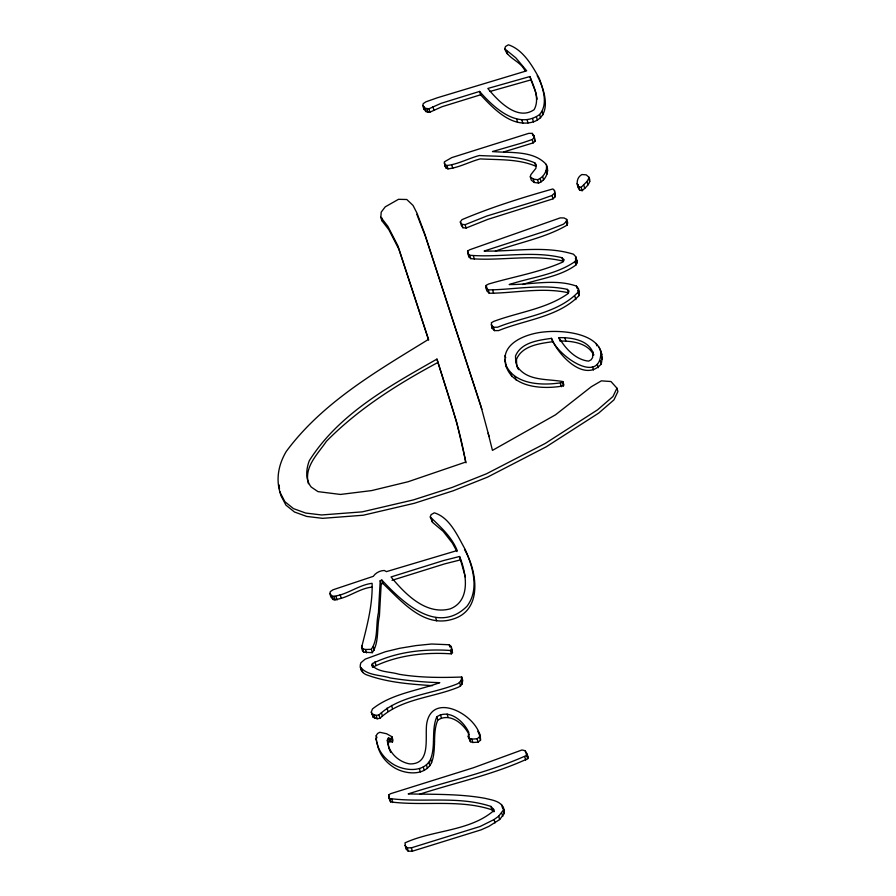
<?xml version="1.0" encoding="UTF-8"?>
<svg xmlns="http://www.w3.org/2000/svg" width="896" height="896" viewBox="0 0 896 896"><rect width="100%" height="100%" fill="white"/><g stroke="black" fill="none" stroke-linecap="round" stroke-linejoin="round"><path stroke-width="1.34" d="M388.674 797.507L389.626 798.538C422.957 802.872 458.483 795.626 490.93 806.422L493.618 809.334L493.494 810.88C469.28 831.51 432.925 829.92 405.014 842.867L405.821 848.792L408.229 851.2L412.362 851.189L481.096 829.853L488.858 826.392L499.666 819.549L504.302 813.467L503.35 807.397C499.934 800.722 491.355 799.96 484.848 798.28C459.558 793.744 433.787 794.472 408.206 793.912C447.63 781.155 488.97 772.509 526.736 755.328L527.218 754.23L525.168 750.68L521.942 749.986L473.435 767.749L390.398 793.755L388.674 795.066L388.674 797.507L390.6 801.909C423.931 806.243 459.458 798.997 491.904 809.794L493.696 811.731M504.302 813.467L503.35 807.397M392.482 742.011L392.93 740.096L391.955 736.736L386.546 733.723L379.77 732.29L377.586 733.477L376.275 735.515L376.029 738.842L377.082 743.859A59.696 43.725 -16.1 0 0 393.826 764.613C404.869 771.086 424.189 772.789 430.595 759.214C435.893 745.651 431.11 729.949 436.822 716.755C449.333 708.646 463.68 721.168 468.81 732.469L468.216 736.635L470.411 741.72L472.83 742.493L478.083 742.157L480.536 740.186C480.962 717.114 432.578 689.483 426.742 723.464C424.659 736.971 431.491 764.299 409.92 763.918C398.462 762.138 387.968 752.024 387.33 740.219L388.315 738.08L391.507 738.64L392.482 742.011L389.29 741.451L388.315 738.08M377.003 742.213L378.056 747.219A59.696 43.725 -16.1 0 0 394.8 767.984C405.843 774.458 425.163 776.16 431.57 762.586C436.867 749.022 432.085 733.32 437.786 720.126C449.77 712.275 463.949 723.755 469.078 734.72M555.296 196.661L554.467 190.478L552.899 188.944C522.245 197.579 491.389 207.211 462.011 219.643L460.298 221.928L461.272 225.299L462.885 227.718L466.11 228.032L487.805 219.374L553.056 198.834L555.296 196.661L554.467 190.478M380.218 580.686L378.437 612.674C375.648 624.546 378.403 638.938 371.347 649.309L365.546 649.51L362.768 648.805L361.558 647.573C366.789 626.741 372.781 605.338 372.109 583.33C358.366 584.819 345.442 596.075 332.181 596.243L329.874 593.51L330.355 591.562L333.021 589.792L373.296 576.33C375.659 572.79 380.106 570.55 384.306 570.483L386.456 571.626L457.195 550.525C451.718 536.771 440.451 526.882 430.27 516.958L431.11 514.64L434.314 512.826C449.982 517.53 457.811 536.379 465.315 549.651C472.786 567.045 479.674 589.546 466.973 606.278C437.528 635.488 402.55 602.37 381.853 580.059L380.218 580.686L381.192 584.046L379.411 616.045C376.622 627.917 379.378 642.309 372.322 652.68L363.742 652.176L362.522 650.944L361.558 647.573M503.742 151.939L533.221 142.878L534.979 141.355L534.139 135.923L532.235 133.381L528.741 133.358L451.763 157.606L444.382 161.84L445.144 166.421L446.163 168.123L447.966 168.862C459.189 167.586 469.403 161.784 480.278 158.894C498.747 159.947 518.414 158.794 535.718 166.197L534.755 162.826C517.44 155.422 497.773 156.576 479.304 155.523C468.429 158.413 458.214 164.214 446.992 165.491L445.189 164.752L444.17 163.05M534.979 141.355L534.139 135.923M517.888 367.405C528.114 381.315 547.781 378.717 562.901 381.595L563.875 384.966L563.382 385.885C543.536 389.514 511.302 388.259 505.534 364.09C500.494 342.328 528.035 333.256 544.712 331.89C564.872 329.806 608.07 333.906 601.25 364C584.36 383.298 557.726 354.57 551.51 338.341C538.462 340.267 521.237 342.205 515.491 356.014L515.794 362.6L518.538 369.656M428.624 340.11L398.866 249.166L388.819 229.667L381.808 220.618L380.834 217.246L381.203 212.15L385.213 206.864L398.485 199.315L406.784 199.494L413.045 205.442L416.987 213.158L424.491 233.15L480.861 405.955L489.082 436.531M381.808 220.618L381.987 218.064M561.971 257.712L564.144 259.762L563.17 261.867C539.47 272.496 513.33 276.685 488.488 284.066L486.158 285.41L485.856 287.493L488.264 289.89L492.587 289.822C517.328 289.05 542.875 284.032 567.347 289.374L569.005 291.01L568.344 293.384C546.605 308.93 518.325 312.166 493.707 321.418L491.378 322.75L492.05 328.205L494.469 330.613L498.602 330.59C524.966 319.771 558.354 317.117 578.995 295.624L578.021 292.253L578.39 288.579L576.453 286.115C555.083 278.533 531.328 284.816 509.208 284.558C531.104 277.29 555.666 274.926 574.974 261.598L576.15 259.403L576.106 257.174L573.496 254.218C544.813 245.28 513.654 251.731 484.12 251.048L547.534 230.44L563.472 224.19L566.227 221.693L566.72 219.408L564.077 217.952L560.224 217.885L469.627 249.782L467.589 251.115L467.858 253.4L468.821 256.771L470.781 258.642C501.222 261.15 532.874 253.814 562.946 261.083L561.971 257.712C531.899 250.443 500.248 257.779 469.806 255.27L467.858 253.4M578.995 295.624L579.365 291.95L578.39 288.579M492.05 328.205L492.352 326.122M577.091 183.624L578.771 186.794L581.19 187.309L586.958 181.496L588.784 178.382L588.941 177.229L586.23 174.843L581.907 174.541C576.117 177.621 575.926 185.394 579.734 190.165L582.165 190.68C585.715 187.32 592.088 182.806 588.941 177.229M445.144 166.421L445.357 165.211M534.755 162.826L536.267 164.718L535.898 168.302L530.88 174.63L530.298 176.792L533.288 179.099L537.6 179.704C543.446 177.52 547.758 170.688 546.28 164.472C533.288 150.125 510.138 153.16 492.475 151.558L522.066 142.979L532.258 139.507L534.005 137.984M530.298 176.792L531.272 180.163L534.262 182.47L538.574 183.064C545.742 180.454 549.718 171.45 546.28 164.472M360.349 666.982C367.024 675.763 380.61 674.778 390.23 677.947C406.638 680.534 423.181 682.214 439.779 682.662C417.211 690.894 391.664 693.65 372.467 708.96L371.28 712.141L372.266 713.955L376.208 715.4L378.952 714.93C400.21 695.083 432.163 694.411 458.013 683.581L461.026 680.792L461.754 677.029C441.067 677.757 419.653 677.746 398.91 674.251C390.242 671.507 378.246 672.582 371.907 665.112L372.445 663.533C396.29 651.795 423.998 648.693 450.386 650.474L451.528 649.219L451.248 646.531L449.221 644.75L431.603 644.011L416.069 645.579L399.65 648.29L385.37 651.75L365.131 659.165L360.886 662.782C358.994 667.05 361.458 672.638 365.702 674.498C386.982 682.506 410.021 684.174 432.522 685.664M371.28 712.141L373.229 717.326L377.182 718.771L379.926 718.301C401.184 698.454 433.138 697.782 458.976 686.952L462 684.163L462.728 680.4L461.754 677.029M495.376 251.171C519.165 242.469 545.429 237.877 567.202 225.064L567.694 222.779L566.72 219.408M391.507 738.64L391.955 736.736M422.778 105.549L423.27 103.589L425.925 101.819L437.45 97.742L526.68 70.829L515.838 57.859L504.728 48.821L505.478 46.536L508.402 44.8C523.006 49.605 532.168 65.509 539.28 78.4C543.256 89.533 548.195 104.362 539.627 114.509C517.877 130.099 493.506 107.486 479.606 91.426L441.101 103.331L428.96 108.774L425.085 108.27L422.778 105.549L423.752 108.92L426.059 111.642L429.934 112.146L442.075 106.702L480.581 94.797C493.965 109.088 511.829 128.195 533.467 121.867C552.798 115.17 544.41 88.962 537.208 75.645M423.752 108.92L424.245 106.96M551.51 338.341C556.674 355.074 601.373 386.736 600.869 351.221M419.866 794.147C455.773 782.555 493.416 774.558 527.71 758.699L528.181 757.602L527.218 754.23M390.678 752.382L388.763 747.958L388.293 743.59L389.29 741.451M488.118 433.16L492.453 450.374L555.43 414.87L591.304 386.736L601.362 380.856L610.971 381.528L616.941 388.17L612.976 396.514L597.666 409.763L545.25 443.442L486.494 473.782L452.122 487.446L413.381 499.912L362.208 511.862L321.574 514.965L305.715 513.05L293.496 508.637L284.928 501.715L279.989 492.296A81.771 59.898 -16.1 0 1 286.261 451.45C322.594 402.282 377.283 370.966 428.512 339.371L397.891 245.795L387.845 226.296L380.834 217.246M404.846 845.421L407.266 847.829L411.398 847.818L480.122 826.482L494.077 819.549L498.691 816.178L503.328 810.107M505.534 364.09C513.968 385.28 543.334 385.806 562.408 382.514L562.901 381.595M522.648 284.502C540.456 278.566 560.515 276.371 575.949 264.97L577.125 262.774L576.106 257.174M491.075 324.834L493.494 327.242L497.627 327.219C523.992 316.4 557.379 313.746 578.021 292.253M372.445 663.533L373.419 666.904C397.264 655.166 424.973 652.064 451.36 653.845L452.502 652.59L451.248 646.531M460.298 221.928L461.91 224.347L465.136 224.661L486.83 216.014L538.731 200.211L552.082 195.462L554.322 193.29M468.216 736.635L469.437 738.349L471.856 739.122L477.109 738.786L479.562 736.814L479.483 733.074M436.946 359.094C389.906 385.907 338.99 413.616 309.299 460.701C306.062 469.258 305.155 479.506 311.214 487.054L317.968 491.624L340.491 494.446L371.65 490.582L408.083 481.746L465.595 462.101C459.693 426.843 447.429 393.154 436.946 359.094L456.882 422.968L466.054 462.818M437.92 362.466C397.667 384.115 358.613 408.621 326.368 441.358C317.822 454.048 303.8 466.872 308.437 483.75M329.874 593.51L330.837 596.882L333.155 599.614C346.002 599.614 358.445 588.493 371.762 587.138M381.192 584.046L382.827 583.43C401.722 601.317 423.875 628.466 453.13 619.046C483.213 609.818 476.997 570.763 464.509 549.584M392.011 580.328L444.539 563.909L460.51 559.866L465.382 577.08M490.056 91.448L530.925 79.901L535.774 92.389L537.152 99.131M529.95 76.53L487.827 88.458C497.795 100.61 517.328 121.453 534.15 109.637C539.986 98.986 533.904 86.71 529.95 76.53L530.925 79.901M459.536 556.494L443.565 560.538L391.037 576.957C405.182 594.037 425.802 615.328 450.173 608.866C471.094 600.734 466.502 572.97 459.536 556.494L460.51 559.866M552.485 341.712C539.437 343.638 522.211 345.576 516.466 359.386L516.768 365.971L517.821 368.379M485.856 287.493L486.819 290.853L489.238 293.261L493.562 293.194C518.302 292.421 543.85 287.403 568.322 292.746L567.347 289.374M558.981 337.658C571.95 337.333 590.408 340.222 593.734 355.174C587.966 342.933 572.107 340.861 559.955 341.029L558.981 337.658C565.286 348.432 575.59 359.811 588.616 361.133L591.114 359.8L592.614 357.538L592.76 351.803M504.728 48.821C507.797 58.789 521.136 61.197 525.157 71.21M430.27 516.958L432.544 522.39L443.24 531.406L452.413 543.155L456.994 551.578M575.344 258.574L577.08 260.546M578.066 290.304L579.365 291.95M503.104 808.864L504.325 810.768M526.142 754.051L528.181 757.602M477.792 731.304L480.458 736.445M416.83 214.323L425.466 236.522L481.835 409.326M601.843 354.592L599.088 347.2M588.784 178.382L589.747 181.754M586.958 181.496L587.933 184.867M583.766 185.091L584.741 188.462M581.19 187.309L582.165 190.68M578.771 186.794L579.734 190.165M541.99 111.429L542.965 114.789M539.627 114.509L540.602 117.88M616.941 388.17L617.915 391.541L613.95 399.885L598.64 413.134L546.224 446.813L487.469 477.154L453.096 490.818L414.355 503.283L363.182 515.234L322.549 518.336L306.69 516.421L294.47 512.008L285.891 505.086L280.963 495.667A81.771 59.898 -16.1 0 1 279.966 491.725M536.458 116.872L537.432 120.243M566.227 221.693L567.202 225.064M576.15 259.403L577.125 262.774M574.974 261.598L575.949 264.97M601.462 356.093L602.426 359.464M532.493 118.496L533.467 121.867M546.672 167.541L547.646 170.912M596.198 343.56L596.837 345.811M546.09 170.733L547.064 174.104M600.275 360.629L601.25 364M552.082 195.462L553.056 198.834M532.235 133.381L532.885 135.621M576.453 286.115L577.102 288.366M527.072 119.627L528.046 122.998M597.296 364.325L598.27 367.696M532.258 139.507L533.221 142.878M506.542 50.882L507.517 54.253M542.618 176.467L543.592 179.838M574.874 296.262L575.848 299.634M540.154 178.517L541.128 181.888M521.808 119.829L522.782 123.2M592.458 366.666L593.421 370.037M537.6 179.704L538.574 183.064M516.678 119.101L517.653 122.472M533.288 179.099L534.262 182.47M564.816 337.613L565.79 340.984M479.606 91.426L480.581 94.797M562.408 382.514L563.382 385.885M560.381 383.354L561.355 386.725M492.587 289.822L493.562 293.194M515.077 376.578L516.051 379.949M488.264 289.89L489.238 293.261M451.786 164.987L452.76 168.347M486.158 285.41L487.122 288.781M510.81 373.184L511.784 376.555M505.064 355.544L505.714 357.795M432.891 106.68L433.866 110.04M504.784 359.778L505.758 363.149M465.136 224.661L466.11 228.032M473.424 255.92L474.398 259.291M446.992 165.491L447.966 168.862M493.494 327.242L494.469 330.613M428.96 108.774L429.934 112.146M445.189 164.752L446.163 168.123M461.91 224.347L462.885 227.718M469.806 255.27L470.781 258.642M426.966 108.942L427.941 112.314M467.589 251.115L468.238 253.355M425.085 108.27L426.059 111.642M526.736 755.328L527.71 758.699M525.168 750.68L525.818 752.931M524.742 756.739L525.717 760.11M431.57 519.019L432.544 522.39M501.525 804.53L502.499 807.901M501.782 813.03L502.757 816.402M479.562 736.814L480.536 740.186M461.026 680.792L462 684.163M451.528 649.219L452.502 652.59M477.109 738.786L478.083 742.157M449.221 644.75L449.87 647.002M498.691 816.178L499.666 819.549M450.386 650.474L451.36 653.845M459.693 682.618L460.667 685.989M493.618 809.334L494.267 811.586M471.856 739.122L472.83 742.493M490.93 806.422L491.904 809.794M435.646 617.467L436.621 620.838M494.077 819.549L495.04 822.92M468.53 734.619L469.179 736.87M469.437 738.349L470.411 741.72M447.149 714.034L448.123 717.405M440.429 714.694L441.403 718.066M436.822 716.755L437.786 720.126M433.552 738.562L434.526 741.933M433.541 740.925L434.515 744.296M381.853 580.059L382.827 583.43M430.595 759.214L431.57 762.586M428.893 762.362L429.867 765.733M426.462 764.96L427.437 768.331M423.293 767.021L424.267 770.392M419.384 768.533L420.358 771.904M391.574 705.454L392.549 708.826M373.363 646.8L374.338 650.171M371.347 649.309L372.322 652.68M374.931 661.797L375.906 665.168M387.05 708.075L388.024 711.446M371.907 665.112L372.557 667.352M365.546 649.51L366.52 652.882M389.816 738.382L390.79 741.754M381.438 712.734L382.413 716.106M362.768 648.805L363.742 652.176M361.771 645.915L362.421 648.166M387.33 740.219L388.293 743.59M378.952 714.93L379.926 718.301M376.208 715.4L377.182 718.771M361.76 669.11L362.734 672.482M340.189 594.653L341.163 598.024M373.946 715.053L374.92 718.424M411.398 847.818L412.362 851.189M372.266 713.955L373.229 717.326M376.275 735.515L376.914 737.766M336.056 596.736L337.03 600.107M376.029 738.842L376.678 741.082M407.266 847.829L408.229 851.2M334.062 596.915L335.037 600.286M391.787 799.187L392.762 802.558M332.181 596.243L333.155 599.614M388.674 795.066L389.312 797.317M389.626 798.538L390.6 801.909M505.949 364.224L506.509 367.461M468.563 254.486L468.821 256.771M361.133 668.181L361.323 670.354M578.032 184.475L578.054 186.995M279.507 489.037A81.771 59.898 -16.1 0 1 279.115 484.938"/></g></svg>
